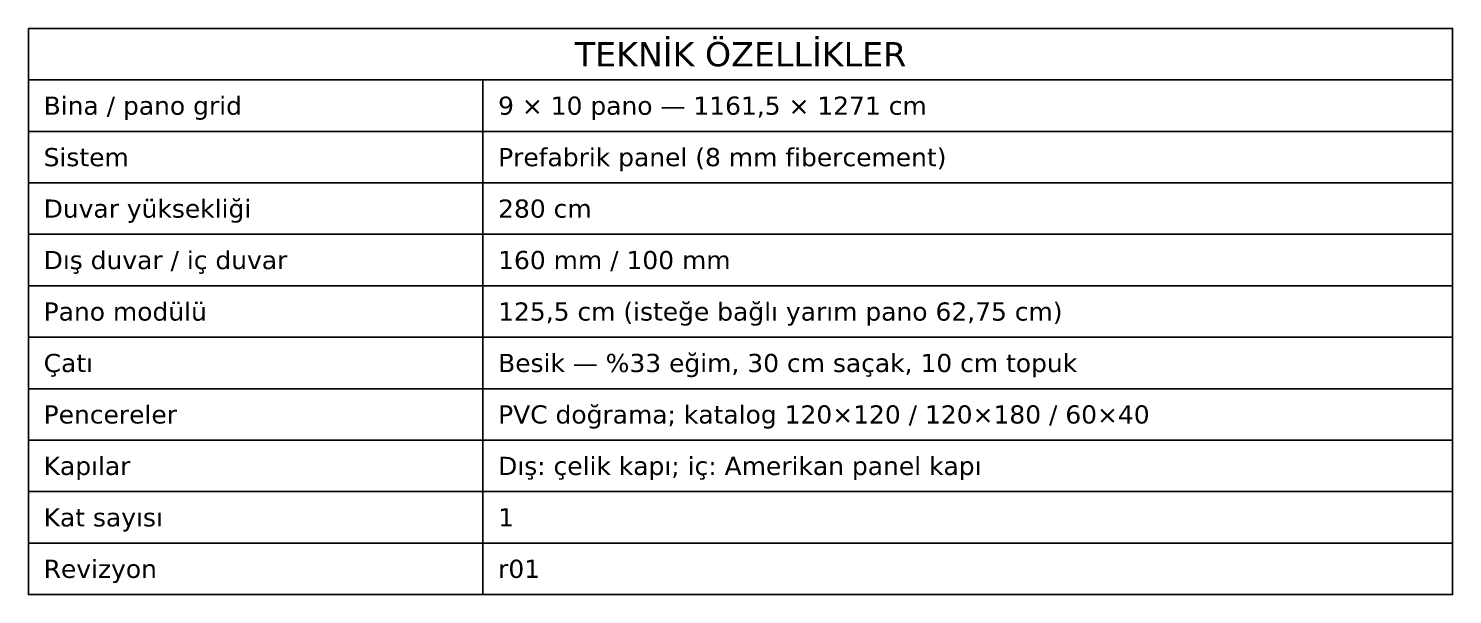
# Model space of a CAD drawing. Header units: centimetres. Extents: x -135 to 5324, y -1304 to 1609.
# Drawn here: x 4384 to 5324, y 1037 to 1411 of the extents above; entities that cross this region are included whole.
import ezdxf
from ezdxf.enums import TextEntityAlignment as Align

# ---------------------------------------------------------------- set-up
doc = ezdxf.new("R2010")
doc.units = ezdxf.units.CM
doc.layers.add('OZELLIK_TABLOSU', color=7, linetype='Continuous')
doc.styles.add('PORTMAN', font='DejaVuSans.ttf')

msp = doc.modelspace()

# ---------------------------------------------------------------- linework, layer by layer
at = {"layer": 'OZELLIK_TABLOSU'}
for p, q in [((4384.5, 1377), (5324.5, 1377)), ((4684.5, 1377), (4684.5, 1037)), ((4384.5, 1343), (5324.5, 1343)), ((4384.5, 1309), (5324.5, 1309)), ((4384.5, 1275), (5324.5, 1275)), ((4384.5, 1241), (5324.5, 1241)), ((4384.5, 1207), (5324.5, 1207)), ((4384.5, 1173), (5324.5, 1173)), ((4384.5, 1139), (5324.5, 1139)), ((4384.5, 1105), (5324.5, 1105)), ((4384.5, 1071), (5324.5, 1071))]:
    msp.add_line(p, q, dxfattribs=at)
msp.add_lwpolyline([(4384.5, 1411), (5324.5, 1411), (5324.5, 1037), (4384.5, 1037)], close=True, dxfattribs=at)

# ---------------------------------------------------------------- texts
at = {"layer": 'OZELLIK_TABLOSU', "style": 'PORTMAN'}
msp.add_text('TEKNİK ÖZELLİKLER', height=16, dxfattribs=at).set_placement((4854.5, 1394), align=Align.MIDDLE_CENTER)
for s, p in [('Bina / pano grid', (4394.5, 1360)), ('9 × 10 pano — 1161,5 × 1271 cm', (4694.5, 1360)), ('Sistem', (4394.5, 1326)), ('Prefabrik panel (8 mm fibercement)', (4694.5, 1326)), ('Duvar yüksekliği', (4394.5, 1292)), ('280 cm', (4694.5, 1292)), ('Dış duvar / iç duvar', (4394.5, 1258)), ('160 mm / 100 mm', (4694.5, 1258)), ('Pano modülü', (4394.5, 1224)), ('125,5 cm (isteğe bağlı yarım pano 62,75 cm)', (4694.5, 1224)), ('Çatı', (4394.5, 1190)), ('Besik — %33 eğim, 30 cm saçak, 10 cm topuk', (4694.5, 1190)), ('Pencereler', (4394.5, 1156)), ('PVC doğrama; katalog 120×120 / 120×180 / 60×40', (4694.5, 1156)), ('Kapılar', (4394.5, 1122)), ('Dış: çelik kapı; iç: Amerikan panel kapı', (4694.5, 1122)), ('Kat sayısı', (4394.5, 1088)), ('1', (4694.5, 1088)), ('Revizyon', (4394.5, 1054)), ('r01', (4694.5, 1054))]:
    msp.add_text(s, height=12, dxfattribs=at).set_placement(p, align=Align.MIDDLE_LEFT)

doc.saveas('drawing.dxf')
